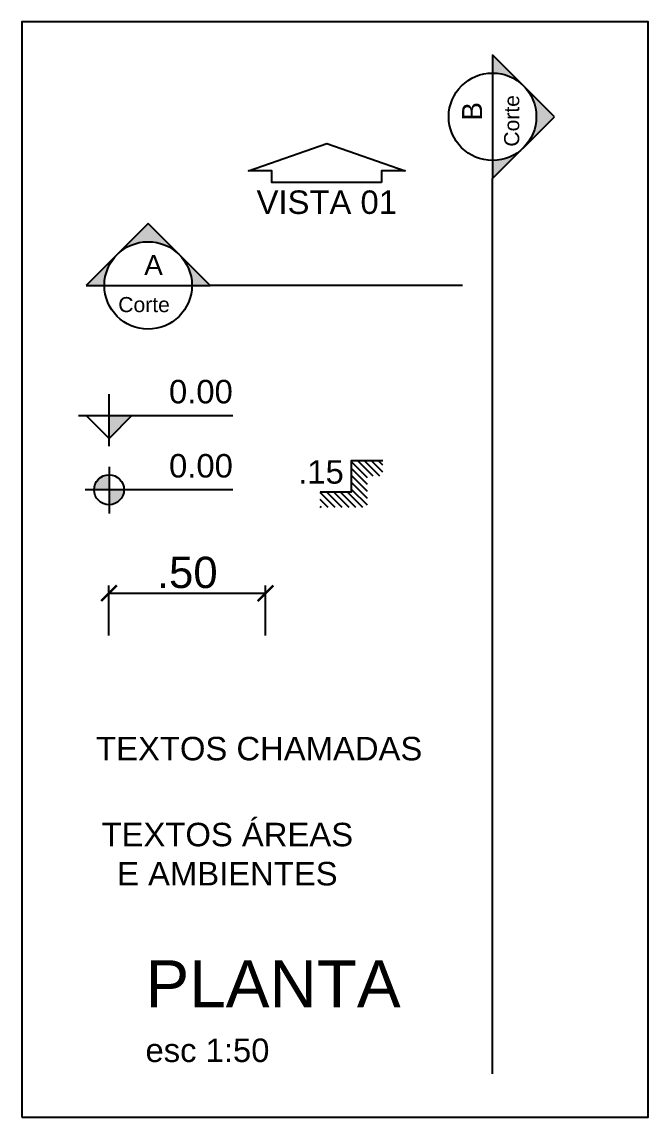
# Model space of a CAD drawing. Header units: millimetres. Extents: x 1336 to 452562, y -55875 to 2212.
# Drawn here: x 1336.122 to 1338.122, y 1625.457 to 1628.957 of the extents above; entities that cross this region are included whole.
import ezdxf

# ---------------------------------------------------------------- set-up
doc = ezdxf.new("R2010")
doc.units = ezdxf.units.MM
doc.linetypes.add('DASHDOTX2', pattern=[50.8, 25.4, -12.7, 0, -12.7])
for name, color, linetype in [('A_0.1', 1, 'Continuous'), ('A_0.3', 3, 'Continuous'), ('B_Corte                  2', 4, 'DASHDOTX2'), ('B_Cotas                 11', 11, 'Continuous'), ('Z_ARQ-TEXTO2', 7, 'Continuous'), ('Z_ARQ-TEXTO3', 7, 'Continuous')]:
    doc.layers.add(name, color=color, linetype=linetype)
doc.styles.add('Annotative', font='arial.ttf')
doc.styles.add('Romans', font='aehalf.shx')
doc.dimstyles.new('1-50', dxfattribs={"dimscale": 0.5, "dimtxt": 0.2, "dimasz": 0.1, "dimexe": 0.05, "dimexo": 0.1, "dimgap": 0.03, "dimtad": 1, "dimzin": 5, "dimdsep": 46, "dimtxsty": 'Annotative', "dimblk": 'ARCHTICK', "dimcen": 0, "dimclrd": 256, "dimclre": 256, "dimclrt": 250, "dimadec": 0, "dimazin": 0, "dimtfac": 1, "dimtofl": 0, "dimtmove": 2, "dimatfit": 3, "dimldrblk": 'ARCHTICK', "dimfxl": 0.04, "dimtolj": 1, "dimtzin": 1, "dimarcsym": 0})

# ---------------------------------------------------------------- blocks, each defined once
blk = doc.blocks.new('_ArchTick')
at = {"color": 0, "linetype": 'ByBlock', "const_width": 0.15}
blk.add_lwpolyline([(-0.5, -0.5), (0.5, 0.5)], dxfattribs=at)
blk = doc.blocks.new('*D34')
at = {"layer": 'B_Cotas                 11', "lineweight": -2, "transparency": 16777216}
for p, q in [((1336.3999, 1626.9961), (1336.3999, 1627.156)), ((1336.8999, 1626.9961), (1336.8999, 1627.156)), ((1336.3999, 1627.131), (1336.8999, 1627.131))]:
    blk.add_line(p, q, dxfattribs=at)
at = {"layer": 'Defpoints', "color": 0, "transparency": 16777216}
for p in [(1336.8999, 1627.131), (1336.3999, 1626.9461), (1336.8999, 1626.9461)]:
    blk.add_point(p, dxfattribs=at)
at = {"layer": 'B_Cotas                 11', "lineweight": -2, "transparency": 16777216, "xscale": 0.05, "yscale": 0.05, "zscale": 0.05, "rotation": 180}
blk.add_blockref('_ArchTick', (1336.3999, 1627.131), dxfattribs=at)
at = {"layer": 'B_Cotas                 11', "lineweight": -2, "transparency": 16777216, "xscale": 0.05, "yscale": 0.05, "zscale": 0.05}
blk.add_blockref('_ArchTick', (1336.8999, 1627.131), dxfattribs=at)
at = {"layer": 'B_Cotas                 11', "color": 250, "transparency": 16777216, "insert": (1336.6499, 1627.197), "char_height": 0.1, "attachment_point": 5, "style": 'Annotative'}
blk.add_mtext('\\A1;{\\fArial|b0|i0|c0|p34;.50}', dxfattribs=at)
blk = doc.blocks.new('A$C4D0E081D')
at = {"layer": 'A_0.1'}
h = blk.add_hatch(dxfattribs=at)
h.set_pattern_fill('ANSI31', color=256, scale=0.25, angle=90, style=0)
h.set_pattern_definition([(135, (-18.381433, -69.158416), (-0.022097087, -0.022097087), [])])
h.paths.add_polyline_path([(0.4, 0.3), (0.2, 0.3), (0.2, 0.1), (0, 0.1), (0, 0), (0.3, 0), (0.3, 0.2), (0.4, 0.2)])
at = {"layer": 'A_0.3', "color": 2}
blk.add_lwpolyline([(0, 0.1), (0.2, 0.1), (0.2, 0.3), (0.4, 0.3)], dxfattribs=at)
blk = doc.blocks.new('DSASADS')
at = {"layer": 'B_Corte                  2', "linetype": 'ByBlock', "lineweight": -2}
h = blk.add_hatch(color=256, dxfattribs=at)
h.paths.add_polyline_path([(2426.815, 1690.7753), (2427.0625, 1690.5278), (2426.9175, 1690.5278, 0.198912)])
h.paths.add_polyline_path([(2426.5675, 1691.0227), (2426.815, 1690.7753, 0.414214), (2426.32, 1690.7753)])
h.paths.add_polyline_path([(2426.2353, 1690.6905), (2426.2532, 1690.6817, 0.114349), (2426.2175, 1690.5278), (2426.0725, 1690.5278)])
h.paths.add_polyline_path([(2426.32, 1690.7753, 0.082683), (2426.2532, 1690.6817), (2426.2353, 1690.6905)])
at = {"layer": 'B_Corte                  2', "linetype": 'Continuous', "lineweight": -2}
blk.add_line((2426.2175, 1690.5278), (2426.9175, 1690.5278), dxfattribs=at)
at = {"layer": 'B_Corte                  2', "linetype": 'ByBlock', "lineweight": -2}
blk.add_lwpolyline([(2426.9175, 1690.5278), (2427.0625, 1690.5278), (2426.5675, 1691.0227), (2426.0725, 1690.5278), (2426.2175, 1690.5278)], dxfattribs=at)
at = {"layer": 'B_Corte                  2', "linetype": 'Continuous', "lineweight": -2}
blk.add_circle((2426.5675, 1690.5278), 0.35, dxfattribs=at)
blk = doc.blocks.new('Nivel Piso')
at = {"layer": 'B_Cotas                 11'}
h = blk.add_hatch(color=256, dxfattribs=at)
h.dxf.hatch_style = 1
h.paths.add_polyline_path([(735.288, 589.905, 0.414214), (734.331, 588.949), (735.288, 588.949)])
h.paths.add_polyline_path([(736.244, 588.949), (735.288, 588.949), (735.288, 587.992, 0.414214)])
for p, q in [((735.288, 590.418), (735.288, 587.433)), ((743.199, 588.949), (733.772, 588.949))]:
    blk.add_line(p, q, dxfattribs=at)
blk.add_circle((735.288, 588.949), 0.956, dxfattribs=at)
blk = doc.blocks.new('corta de nivel corte')
at = {"layer": 'B_Cotas                 11', "ltscale": 0.5}
h = blk.add_hatch(color=256, dxfattribs=at)
h.dxf.hatch_style = 1
h.paths.add_polyline_path([(736.741, 593.687), (735.288, 593.687), (735.288, 592.233)])
at = {"layer": 'B_Cotas                 11'}
for p, q in [((735.288, 591.733), (735.288, 595.058)), ((733.334, 593.687), (743.196, 593.687))]:
    blk.add_line(p, q, dxfattribs=at)
blk.add_lwpolyline([(736.741, 593.687), (735.288, 592.233), (733.834, 593.687)], dxfattribs=at)

msp = doc.modelspace()

# ---------------------------------------------------------------- linework, layer by layer
msp.add_lwpolyline([(1336.1218, 1625.457), (1338.1218, 1625.457), (1338.1218, 1628.957), (1336.1218, 1628.957)], close=True)
msp.add_lwpolyline([(1336.1218, 1625.457), (1338.1218, 1625.457), (1338.1218, 1628.957), (1336.1218, 1628.957)], close=True)
at = {"layer": 'A_0.1', "linetype": 'ByBlock'}
msp.add_lwpolyline([(1337.2705, 1628.4433), (1336.9205, 1628.4433), (1336.9205, 1628.4808), (1336.8455, 1628.4808), (1337.0955, 1628.5683), (1337.3455, 1628.4808), (1337.2705, 1628.4808), (1337.2705, 1628.4433)], dxfattribs=at)
at = {"layer": 'B_Corte                  2'}
for p, q in [((1337.6249, 1625.5956), (1337.6249, 1628.456)), ((1337.5294, 1628.1147), (1336.7227, 1628.1147))]:
    msp.add_line(p, q, dxfattribs=at)

# ---------------------------------------------------------------- block references
at = {"layer": 'A_0.1', "xscale": 0.5000000000004547, "yscale": 0.5000000000004547, "zscale": 0.5000000000004547}
msp.add_blockref('A$C4D0E081D', (1337.0749, 1627.4052), dxfattribs=at)
at = {"layer": 'B_Corte                  2', "xscale": 0.399458716151582, "yscale": 0.399458716151582, "zscale": 0.399458716151582, "rotation": 269.9999999999999}
msp.add_blockref('DSASADS', (662.3289, 2597.9673), dxfattribs=at)
at = {"layer": 'B_Corte                  2', "xscale": 0.399458716151582, "yscale": 0.399458716151582, "zscale": 0.399458716151582}
msp.add_blockref('DSASADS', (367.2114, 952.8186), dxfattribs=at)
at = {"layer": 'B_Cotas                 11', "xscale": 0.05000000000004547, "yscale": 0.05000000000004547, "zscale": 0.05000000000004547}
for name in ['corta de nivel corte', 'Nivel Piso']:
    msp.add_blockref(name, (1299.6356, 1598.0144), dxfattribs=at)

# ---------------------------------------------------------------- texts
at = {"layer": 'A_0.1', "color": 2, "insert": (1337.0955, 1628.4183), "char_height": 0.075, "attachment_point": 2, "style": 'Romans'}
msp.add_mtext('{\\fArial|b0|i0|c0|p34;VISTA 01}', dxfattribs=at)
at = {"layer": 'A_0.1', "char_height": 0.075, "attachment_point": 9, "style": 'Romans'}
for s, insert in [('{\\fArial|b0|i0|c0|p34;0.00}', (1336.7954, 1627.7368)), ('{\\fArial|b0|i0|c0|p34;0.00}', (1336.7956, 1627.4999)), ('{\\fArial|b0|i0|c0|p34;.15}', (1337.1499, 1627.4802))]:
    msp.add_mtext(s, dxfattribs=dict(at, insert=insert))
at = {"layer": 'Z_ARQ-TEXTO2', "insert": (1336.5164, 1625.958), "char_height": 0.075, "attachment_point": 1, "style": 'Romans'}
msp.add_mtext('{\\fArial|b0|i0|c238|p34;\\H2x;PLANTA\\Fromans|c0;\\H0.6665x;\\C4;\\P\\fArial|b0|i0|c0|p34;\\H0.7502x;\\C1;esc 1:50}', dxfattribs=at)
at = {"layer": 'Z_ARQ-TEXTO3', "attachment_point": 1, "rotation": 90, "style": 'Romans'}
for s, insert, char_height in [('{\\fArial|b0|i0|c0|p34;B}', (1337.5276, 1628.6412), 0.063913), ('{\\fArial|b0|i0|c0|p34;Corte}', (1337.6619, 1628.5583), 0.048251)]:
    msp.add_mtext(s, dxfattribs=dict(at, insert=insert, char_height=char_height))
at = {"layer": 'Z_ARQ-TEXTO3', "style": 'Romans'}
for s, insert, char_height, attachment_point in [('{\\fArial|b0|i0|c0|p34;A}', (1336.5124, 1628.2121), 0.063913, 1), ('{\\fArial|b0|i0|c0|p34;Corte}', (1336.4295, 1628.0777), 0.048251, 1), ('{\\fArial|b0|i0|c0|p34;TEXTOS CHAMADAS}', (1336.3587, 1626.6721), 0.075, 1), ('{\\fArial|b0|i0|c0|p34;TEXTOS ÁREAS\\PE AMBIENTES}', (1336.7779, 1626.2969), 0.075, 5)]:
    msp.add_mtext(s, dxfattribs=dict(at, insert=insert, char_height=char_height, attachment_point=attachment_point))

# ---------------------------------------------------------------- dimensions: what is measured, and where the dimension line sits
at = {"layer": 'B_Cotas                 11'}
dim = msp.add_linear_dim(base=(1336.8999, 1627.131), p1=(1336.3999, 1626.9461), p2=(1336.8999, 1626.9461), text='{\\fArial|b0|i0|c0|p34;<>}', dimstyle='1-50', dxfattribs=at)
dim.commit()
dim.dimension.update_dxf_attribs({"geometry": '*D34', "text_midpoint": (1336.6499, 1627.197)})

doc.saveas('drawing.dxf')
